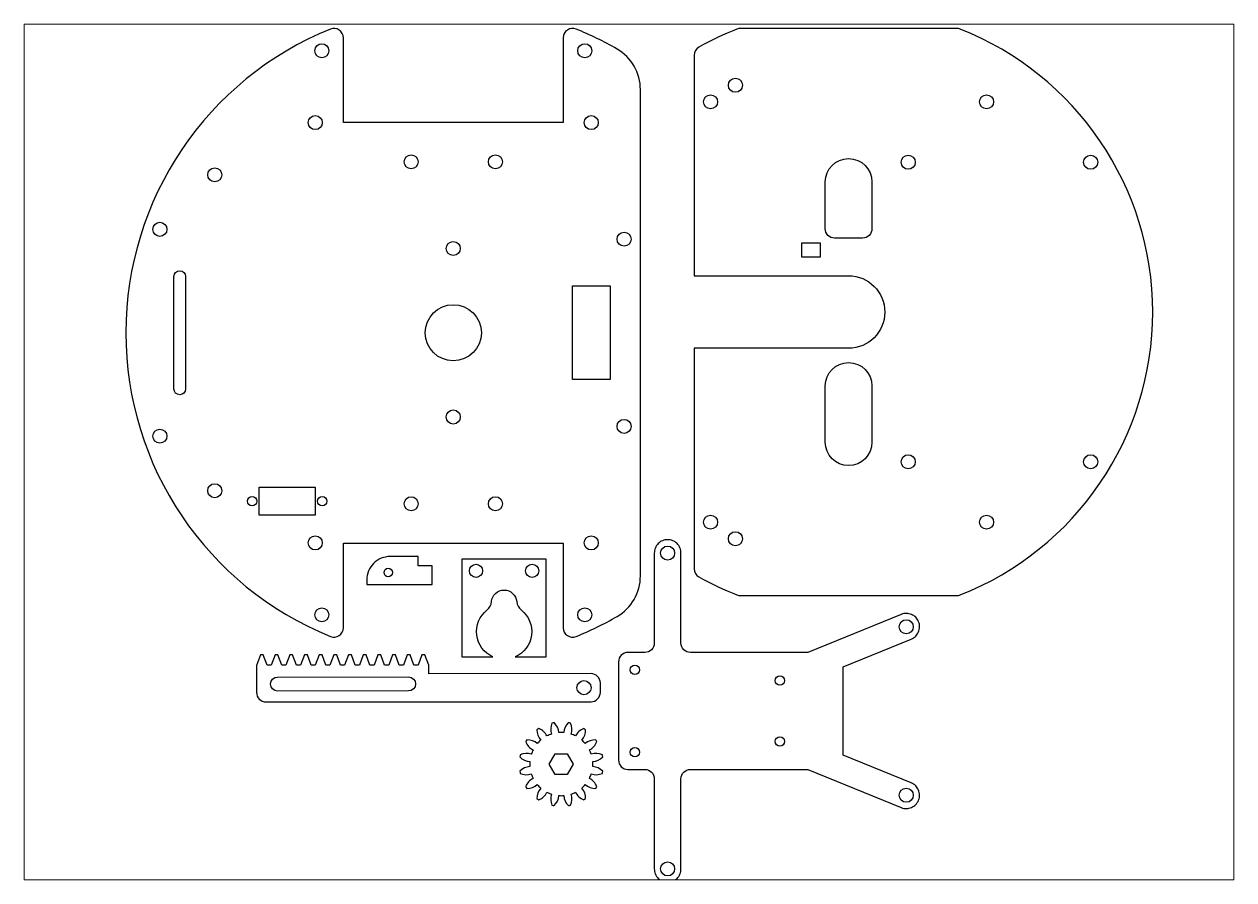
# Paper-space layout 'Layout2' of a CAD drawing. Header units: millimetres. Extents: x 30 to 267, y 21 to 189.
# The model-space entities are those that its viewports show. They can reach past a viewport. Long polylines and large blocks are cut down to what shows.
import ezdxf

# ---------------------------------------------------------------- set-up
doc = ezdxf.new("R2010")
doc.units = ezdxf.units.MM
doc.layers.get('0').update_dxf_attribs({"plot": 0})
doc.layers.add('Layer1', color=10, linetype='Continuous')

msp = doc.modelspace()

# ---------------------------------------------------------------- linework, layer by layer
at = {"layer": 'Layer1'}
for points in [[(28, -63.22, 0.531846), (30.75, -65.08, 0.034815), (39.5, -60.81, 0.267949), (44.5, -52.15), (44.5, 51.78, 0.267949), (39.5, 60.44, 0.034815), (30.75, 64.71, 0.531846), (28, 62.85), (28, 44.75), (-19, 44.75), (-19, 62.85, 0.531846), (-21.75, 64.71, 0.6742), (-21.75, -65.08, 0.531846), (-19, -63.22), (-19, -45.12), (28, -45.12)], [(65.14, -56.21, 0.09423), (65.88, -56.35), (112.12, -56.35, 0.09423), (112.86, -56.21, 0.680461), (112.86, 64.71, 0.09423), (112.12, 64.85), (65.88, 64.85, 0.09423), (65.14, 64.71, 0.034675), (57.02, 60.84, 0.2704), (56, 59.1), (56, 12), (89, 12, -1), (89, -3.5), (56, -3.5), (56, -50.59, 0.2704), (57.02, -52.34, 0.034675)], [(84, 32.05, -1), (94, 32.05), (94, 22.05, -0.414214), (92, 20.05), (86, 20.05, -0.414214), (84, 22.05)], [(-52.72, 11.82), (-52.72, -12.18, -1), (-55.22, -12.18), (-55.22, 11.82, -1)], [(94, -23.55, -1), (84, -23.55), (84, -11.55, -1), (94, -11.55)], [(39.82, -91.5, 0.414214), (41.82, -93.5), (45.47, -93.5, -0.414214), (47.47, -95.5), (47.47, -114.75, 1), (53.17, -114.75), (53.17, -95.5, -0.414214), (55.18, -93.5), (80.27, -93.5), (100.25, -101.64, 1), (102.4, -96.36), (87.82, -90.42), (87.82, -71.58), (102.4, -65.64, 1), (100.25, -60.36), (80.27, -68.5), (55.18, -68.5, -0.414214), (53.17, -66.5), (53.17, -47.25, 1), (47.47, -47.25), (47.47, -66.5, -0.414214), (45.47, -68.5), (41.82, -68.5, 0.414214), (39.82, -70.5)], [(0, -50), (-3, -50), (-3, -48), (-9, -48, 0.414214), (-14, -53), (-14, -54), (0, -54)], [(18.05, -57.64, 0.209708), (19, -59.41, -0.566553), (17.74, -69.45), (24.36, -69.45), (24.36, -48.55), (6.36, -48.55), (6.36, -69.45), (12.98, -69.45, -0.566553), (11.72, -59.41, 0.209708), (12.67, -57.64, -0.924088)], [(-37.56, -77.05, 0.414214), (-35.56, -79.05), (33.94, -79.02, 0.414214), (35.94, -77.02), (35.94, -75.02, 0.414214), (33.94, -73.02), (-0.76, -73.04), (-0.76, -71.23), (-1.58, -68.98), (-2.19, -68.98), (-3.01, -71.23), (-3.9, -71.23), (-4.72, -68.98), (-5.33, -68.98), (-6.15, -71.23), (-7.04, -71.23), (-7.86, -68.98), (-8.48, -68.98), (-9.29, -71.23), (-10.18, -71.23), (-11, -68.98), (-11.62, -68.98), (-12.43, -71.23), (-13.32, -71.23), (-14.14, -68.99), (-14.76, -68.99), (-15.57, -71.24), (-16.46, -71.24), (-17.28, -68.99), (-17.9, -68.99), (-18.72, -71.24), (-19.6, -71.24), (-20.42, -68.99), (-21.04, -68.99), (-21.86, -71.24), (-22.74, -71.24), (-23.56, -68.99), (-24.18, -68.99), (-25, -71.24), (-25.89, -71.24), (-26.7, -68.99), (-27.32, -68.99), (-28.14, -71.24), (-29.03, -71.24), (-29.85, -68.99), (-30.46, -68.99), (-31.28, -71.24), (-32.17, -71.24), (-32.99, -68.99), (-33.6, -68.99), (-34.42, -71.24), (-35.31, -71.24), (-36.13, -68.99), (-36.74, -68.99), (-37.56, -71.25)], [(-33.06, -73.74), (-5.06, -73.73, -1), (-5.06, -76.73), (-33.06, -76.74, -1)], [(33.6, -89.3, 0.19155), (35.19, -87.55, 0.012764), (34.94, -87.17, 0.19155), (32.71, -87.97, 0.038864), (31.97, -87.23, 0.19155), (32.77, -85, 0.012764), (32.39, -84.75, 0.19155), (30.64, -86.34, 0.038864), (29.68, -85.94, 0.19155), (29.56, -83.58, 0.012764), (29.11, -83.49, 0.19155), (28.11, -85.63, 0.038864), (27.06, -85.63, 0.19155), (26.05, -83.49, 0.012764), (25.6, -83.58, 0.19155), (25.49, -85.94, 0.038864), (24.53, -86.34, 0.19155), (22.78, -84.75, 0.012764), (22.39, -85, 0.19155), (23.2, -87.23, 0.038864), (22.46, -87.97, 0.19155), (20.23, -87.17, 0.012764), (19.98, -87.55, 0.19155), (21.57, -89.3, 0.038864), (21.17, -90.26, 0.19155), (18.81, -90.38, 0.012764), (18.72, -90.83, 0.19155), (20.86, -91.83, 0.038864), (20.86, -92.88, 0.19155), (18.72, -93.89, 0.012764), (18.81, -94.34, 0.19155), (21.17, -94.45, 0.038864), (21.57, -95.41, 0.19155), (19.98, -97.16, 0.012764), (20.23, -97.55, 0.19155), (22.46, -96.74, 0.038864), (23.2, -97.48, 0.19155), (22.39, -99.71, 0.012764), (22.78, -99.96, 0.19155), (24.53, -98.37, 0.038864), (25.49, -98.77, 0.19155), (25.6, -101.14, 0.012764), (26.05, -101.23, 0.19155), (27.06, -99.08, 0.038864), (28.11, -99.08, 0.19155), (29.11, -101.23, 0.012764), (29.56, -101.14, 0.19155), (29.68, -98.77, 0.038864), (30.64, -98.37, 0.19155), (32.39, -99.96, 0.012764), (32.77, -99.71, 0.19155), (31.97, -97.48, 0.038864), (32.71, -96.74, 0.19155), (34.94, -97.55, 0.012764), (35.19, -97.16, 0.19155), (33.6, -95.41, 0.038864), (34, -94.45, 0.19155), (36.36, -94.34, 0.012764), (36.45, -93.89, 0.19155), (34.31, -92.88, 0.038864), (34.31, -91.83, 0.19155), (36.45, -90.83, 0.012764), (36.36, -90.38, 0.19155), (34, -90.26, 0.038864)]]:
    msp.add_lwpolyline(points, format="xyb", close=True, dxfattribs=at)
for points in [[(82.9, 16), (79, 16), (79, 19), (82.9, 19)], [(30, -10.18), (30, 9.82), (38, 9.82), (38, -10.18)], [(-25, -33.18), (-25, -39.18), (-37, -39.18), (-37, -33.18)], [(26.3, -90.13), (28.87, -90.13), (30.15, -92.36), (28.87, -94.58), (26.3, -94.58), (25.02, -92.36)]]:
    msp.add_lwpolyline(points, close=True, dxfattribs=at)
for centre, radius in [((-23.6, 60.09), 1.5), ((32.6, 60.09), 1.5), ((64.8, 52.7), 1.5), ((59.5, 49.16), 1.5), ((118.5, 49.16), 1.5), ((-25, 44.72), 1.5), ((34, 44.72), 1.5), ((-4.5, 36.35), 1.5), ((13.5, 36.35), 1.5), ((101.75, 36.25), 1.5), ((140.75, 36.25), 1.5), ((-46.5, 33.57), 1.5), ((-58.22, 21.92), 1.5), ((41, 19.82), 1.5), ((4.5, 17.82), 1.5), ((4.5, -0.18), 6), ((4.5, -18.18), 1.5), ((41, -20.18), 1.5), ((-58.22, -22.28), 1.5), ((101.75, -27.75), 1.5), ((140.75, -27.75), 1.5), ((-46.5, -33.93), 1.5), ((-38.5, -36.18), 1), ((-23.5, -36.18), 1), ((-4.5, -36.72), 1.5), ((13.5, -36.72), 1.5), ((59.5, -40.66), 1.5), ((118.5, -40.66), 1.5), ((-25, -45.09), 1.5), ((34, -45.09), 1.5), ((64.8, -44.19), 1.5), ((50.32, -47.25), 1.5), ((-9.4, -51.4), 0.9), ((9.36, -51.05), 1.4), ((21.36, -51.05), 1.4), ((-23.6, -60.45), 1.5), ((32.6, -60.45), 1.5), ((101.33, -63), 1.5), ((43.32, -72.18), 1), ((32.44, -76.02), 1.5), ((74.32, -74.5), 1), ((74.32, -87.5), 1), ((43.32, -89.82), 1), ((101.33, -99), 1.5), ((50.32, -114.75), 1.5)]:
    msp.add_circle(centre, radius, dxfattribs=at)

psp = doc.layouts.new('Layout2')

# ---------------------------------------------------------------- viewports
at = {"layer": '0'}
psp.add_viewport(center=(148.5, 105), size=(237.6, 168), view_center_point=(42.06, -25.66), view_height=182.8273, dxfattribs=at)

doc.saveas('drawing.dxf')
